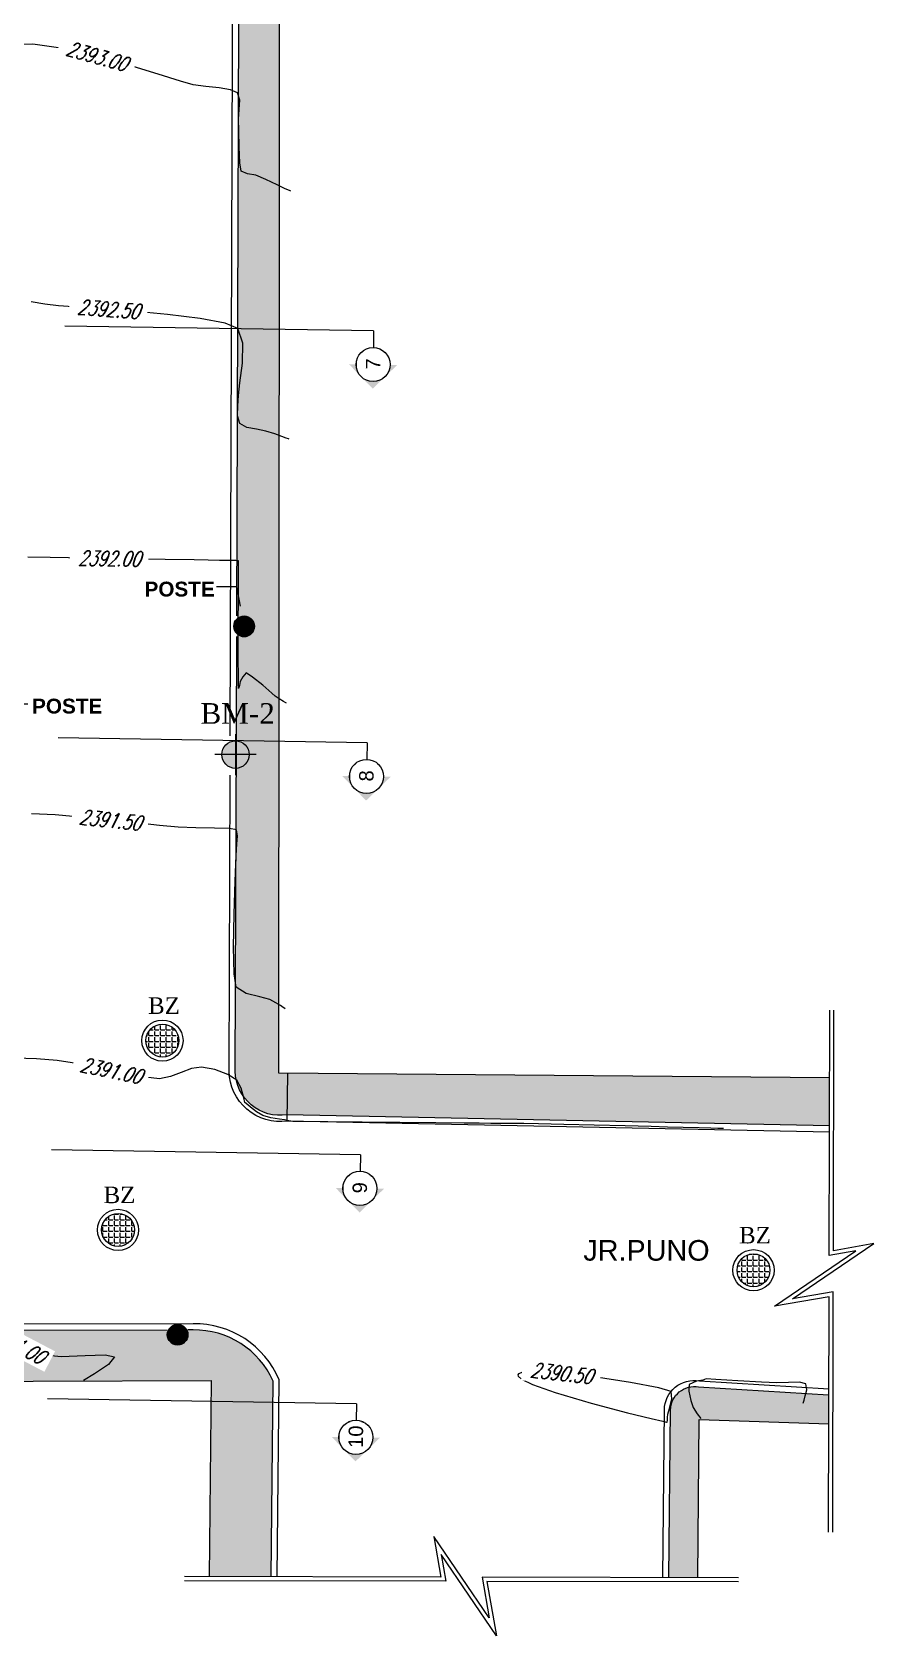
# Model space of a CAD drawing. Header units: metres. Extents: x 0 to 730306, y 0 to 8491524.
# Drawn here: x 729559.16 to 729579.59, y 8491320.79 to 8491359.72 of the extents above; entities that cross this region are included whole.
import ezdxf
from ezdxf import colors
from ezdxf.entities.mleader import LeaderData, LeaderLine
from ezdxf.math import Vec2, Vec3

# ---------------------------------------------------------------- set-up
doc = ezdxf.new("R2010")
doc.units = ezdxf.units.M
doc.linetypes.add('HIDDEN', pattern=[0.375, 0.25, -0.125])
for name, color, linetype in [('C-TOPO-MAJR', 9, 'Continuous'), ('C-TOPO-MINR', 8, 'Continuous'), ('C-TOPO-TEXT', 7, 'Continuous'), ('LINEAS DE SECCIÓN', 150, 'HIDDEN'), ('TEXTO DE SECCIÓN', 11, 'Continuous'), ('V-NODE-TEXT', 11, 'Continuous')]:
    doc.layers.add(name, color=color, linetype=linetype)
for name, color, linetype, lineweight in [('CALLES', 5, 'Continuous', 18), ('ESPINAS', 86, 'Continuous', 0), ('HACH', 7, 'Continuous', 0), ('T-POSTE', 7, 'Continuous', 25), ('TEX-2', 5, 'Continuous', 5)]:
    doc.layers.add(name, color=color, linetype=linetype, lineweight=lineweight)
doc.styles.add('Arial', font='arial.ttf')
doc.styles.add('Estilo_Generado_4', font='')
doc.styles.add('SIMPLEX', font='simplex.shx', dxfattribs={"width": 0.75, "oblique": 20, "height": 1.75})
doc.styles.get("Standard").update_dxf_attribs({"font": 'arial.ttf'})
doc.styles.get('Estilo_Generado_4').set_extended_font_data('Arial', bold=True)

# ---------------------------------------------------------------- blocks, each defined once
blk = doc.blocks.new('*U110', base_point=(729564.098, 8491342.178, 2391.863))
at = {"layer": 'V-NODE-TEXT', "color": 7, "linetype": 'ByBlock', "insert": (729563.248, 8491343.428, 2391.863), "char_height": 0.5, "attachment_point": 1}
blk.add_mtext('{\\fTimes New Roman|b0|i0|c0|p18;\\C7;BM-2}', dxfattribs=at)
blk = doc.blocks.new('*U111', base_point=(729564.098, 8491342.178, 2391.863))
at = {"color": 6, "linetype": 'ByBlock', "lineweight": -2}
blk.add_blockref('*U110', (729564.098, 8491342.178, 2391.863), dxfattribs=at)
blk = doc.blocks.new('AeccSectionMark')
at = {"linetype": 'ByBlock', "lineweight": -2}
h = blk.add_hatch(color=0, dxfattribs=at)
h.paths.add_polyline_path([(6, 7.207), (5.646, 6.854, -0.414214), (6.354, 6.854)])
h.paths.add_polyline_path([(5.646, 6.854), (5.293, 6.5), (5.5, 6.5, -0.198912)])
h.paths.add_polyline_path([(6.354, 6.854, -0.198912), (6.5, 6.5), (6.707, 6.5)])
at = {"color": 0, "linetype": 'ByBlock', "lineweight": -2}
blk.add_circle((6, 6.5), 0.5, dxfattribs=at)
blk = doc.blocks.new('POSTE DE CONCRETO')
at = {"layer": 'T-POSTE', "lineweight": 0}
h = blk.add_hatch(dxfattribs=at)
h.set_pattern_fill('ANSI31', color=256, scale=0.02, angle=135)
edge = h.paths.add_edge_path()
edge.add_arc((0, 0), 1.73, 0, 360)
blk.add_circle((0, 0), 1.73, dxfattribs=at)
blk = doc.blocks.new('*U140', base_point=(729564.308, 8491345.293, 2392.08))
at = {"color": 3, "linetype": 'ByBlock', "lineweight": -2, "xscale": 0.1446221087505031, "yscale": 0.1446221087505031, "zscale": 0.1446221087505031}
blk.add_blockref('POSTE DE CONCRETO', (729564.308, 8491345.293, 2392.08), dxfattribs=at)
blk = doc.blocks.new('BUZON 2')
h = blk.add_hatch()
h.set_pattern_fill('ANGLE', color=0, scale=0.02)
h.set_pattern_definition([(0, (-729608.55375, -8491393.21117), (0, 0.1397), [0.1016, -0.0381]), (90, (-729608.55375, -8491393.21117), (-0.1397, 9e-18), [0.1016, -0.0381])])
h.paths.add_polyline_path([(-0.4, 0, 1), (0.4, 0, 1)])
at = {"color": 0}
for radius in [0.5, 0.4]:
    blk.add_circle((0, 0), radius, dxfattribs=at)
blk = doc.blocks.new('*U141', base_point=(729576.672, 8491329.663, 2390.771))
at = {"layer": 'V-NODE-TEXT', "color": 8, "linetype": 'ByBlock', "insert": (729576.322, 8491330.713, 2390.771), "char_height": 0.4, "attachment_point": 1}
blk.add_mtext('{\\fTimes New Roman|b0|i0|c0|p18;BZ}', dxfattribs=at)
blk = doc.blocks.new('*U142', base_point=(729576.672, 8491329.663, 2390.771))
at = {"color": 7, "linetype": 'ByBlock', "lineweight": -2}
blk.add_blockref('*U141', (729576.672, 8491329.663, 2390.771), dxfattribs=at)
blk = doc.blocks.new('*U143', base_point=(729576.672, 8491329.663, 2390.771))
at = {"color": 7, "linetype": 'ByBlock', "lineweight": -2}
for name in ['*U142', 'BUZON 2']:
    blk.add_blockref(name, (729576.672, 8491329.663, 2390.771), dxfattribs=at)
blk = doc.blocks.new('*U144', base_point=(729561.246, 8491330.641, 2390.793))
at = {"layer": 'V-NODE-TEXT', "color": 8, "linetype": 'ByBlock', "insert": (729560.896, 8491331.691, 2390.793), "char_height": 0.4, "attachment_point": 1}
blk.add_mtext('{\\fTimes New Roman|b0|i0|c0|p18;BZ}', dxfattribs=at)
blk = doc.blocks.new('*U145', base_point=(729561.246, 8491330.641, 2390.793))
at = {"color": 7, "linetype": 'ByBlock', "lineweight": -2}
blk.add_blockref('*U144', (729561.246, 8491330.641, 2390.793), dxfattribs=at)
blk = doc.blocks.new('*U146', base_point=(729561.246, 8491330.641, 2390.793))
at = {"color": 7, "linetype": 'ByBlock', "lineweight": -2}
for name in ['*U145', 'BUZON 2']:
    blk.add_blockref(name, (729561.246, 8491330.641, 2390.793), dxfattribs=at)
blk = doc.blocks.new('*U147', base_point=(729562.325, 8491335.236, 2391.053))
at = {"layer": 'V-NODE-TEXT', "color": 8, "linetype": 'ByBlock', "insert": (729561.975, 8491336.286, 2391.053), "char_height": 0.4, "attachment_point": 1}
blk.add_mtext('{\\fTimes New Roman|b0|i0|c0|p18;BZ}', dxfattribs=at)
blk = doc.blocks.new('*U148', base_point=(729562.325, 8491335.236, 2391.053))
at = {"color": 7, "linetype": 'ByBlock', "lineweight": -2}
blk.add_blockref('*U147', (729562.325, 8491335.236, 2391.053), dxfattribs=at)
blk = doc.blocks.new('*U149', base_point=(729562.325, 8491335.236, 2391.053))
at = {"color": 7, "linetype": 'ByBlock', "lineweight": -2}
for name in ['*U148', 'BUZON 2']:
    blk.add_blockref(name, (729562.325, 8491335.236, 2391.053), dxfattribs=at)
blk = doc.blocks.new('*U154', base_point=(729562.693, 8491328.098, 2390.986))
at = {"color": 3, "linetype": 'ByBlock', "lineweight": -2, "xscale": 0.1446221087505031, "yscale": 0.1446221087505031, "zscale": 0.1446221087505031}
blk.add_blockref('POSTE DE CONCRETO', (729562.693, 8491328.098, 2390.986), dxfattribs=at)

msp = doc.modelspace()

# ---------------------------------------------------------------- hatches: boundary and pattern name
at = {"true_color": 0xff0000}
h = msp.add_hatch(color=1, dxfattribs=at)
h.dxf.hatch_style = 1
h.paths.add_polyline_path([(729564.431, 8491342.178, 0.414214), (729564.098, 8491342.512), (729564.098, 8491342.178)])
h.paths.add_polyline_path([(729563.764, 8491342.178, 0.414214), (729564.098, 8491341.845), (729564.098, 8491342.178)])
at = {"true_color": 0xffffff}
h = msp.add_hatch(color=7, dxfattribs=at)
h.dxf.hatch_style = 1
h.paths.add_polyline_path([(729563.764, 8491342.178), (729564.098, 8491342.178), (729564.098, 8491342.512, 0.414214)])
h.paths.add_polyline_path([(729564.098, 8491341.845, 0.414214), (729564.431, 8491342.178), (729564.098, 8491342.178)])

# ---------------------------------------------------------------- linework, layer by layer
at = {"lineweight": 5, "elevation": 2391.863, "flags": 128}
for points in [[(729564.098, 8491342.678), (729564.098, 8491341.678)], [(729564.598, 8491342.178), (729563.598, 8491342.178)]]:
    msp.add_lwpolyline(points, dxfattribs=at)
at = {"lineweight": 5}
for points in [[(729578.495, 8491323.301), (729578.507, 8491329.019), (729577.183, 8491328.788), (729579.156, 8491330.131), (729578.51, 8491330.019), (729578.523, 8491335.974)], [(729578.595, 8491323.301), (729578.608, 8491329.137), (729577.622, 8491328.966), (729579.595, 8491330.309), (729578.61, 8491330.137), (729578.623, 8491335.974)], [(729565.355, 8491333.283), (729565.365, 8491334.442)], [(729576.304, 8491322.197), (729570.082, 8491322.211), (729570.253, 8491321.225), (729568.91, 8491323.198), (729569.082, 8491322.213), (729562.859, 8491322.226)], [(729576.304, 8491322.097), (729570.201, 8491322.11), (729570.431, 8491320.786), (729569.088, 8491322.759), (729569.201, 8491322.112), (729562.859, 8491322.126)]]:
    msp.add_lwpolyline(points, dxfattribs=at)
msp.add_circle((729564.098, 8491342.178, 2391.863), 0.333)
at = {"layer": 'C-TOPO-MAJR', "color": 3, "linetype": 'Continuous', "lineweight": 9, "elevation": 2392.5}
msp.add_lwpolyline([(729565.404, 8491349.834), (729565.382, 8491349.842), (729565.326, 8491349.863), (729565.22, 8491349.901), (729565.052, 8491349.961), (729564.837, 8491350.033), (729564.609, 8491350.076), (729564.376, 8491350.115), (729564.205, 8491350.213), (729564.146, 8491350.402), (729564.157, 8491350.644), (729564.171, 8491350.896), (729564.206, 8491351.206), (729564.268, 8491351.676), (729564.278, 8491352.162), (729564.155, 8491352.518), (729563.844, 8491352.649), (729563.237, 8491352.765), (729562.449, 8491352.863), (729561.595, 8491352.944), (729560.791, 8491353.006), (729560.154, 8491353.049), (729559.798, 8491353.072), (729559.471, 8491353.116), (729559.138, 8491353.168)], dxfattribs=at)
at = {"layer": 'C-TOPO-MINR', "color": 84, "linetype": 'Continuous', "lineweight": 0}
for points, elevation in [([(729565.441, 8491355.852), (729565.405, 8491355.869), (729565.306, 8491355.915), (729565.111, 8491356.007), (729564.831, 8491356.137), (729564.59, 8491356.243), (729564.392, 8491356.279), (729564.237, 8491356.343), (729564.2, 8491356.543), (729564.184, 8491356.92), (729564.178, 8491357.324), (729564.173, 8491357.604), (729564.186, 8491357.84), (729564.2, 8491358.066), (729564.143, 8491358.24), (729563.979, 8491358.317), (729563.705, 8491358.361), (729563.381, 8491358.394), (729563.07, 8491358.438), (729562.763, 8491358.526), (729562.217, 8491358.698), (729561.51, 8491358.914), (729560.718, 8491359.133), (729559.916, 8491359.315), (729559.182, 8491359.421), (729558.591, 8491359.409)], 2393), ([(729565.338, 8491343.424), (729565.319, 8491343.435), (729565.262, 8491343.47), (729565.157, 8491343.533), (729565.057, 8491343.597), (729564.981, 8491343.667), (729564.907, 8491343.738), (729564.759, 8491343.863), (729564.512, 8491344.062), (729564.356, 8491344.162), (729564.272, 8491344.065), (729564.214, 8491343.951), (729564.194, 8491343.856), (729564.173, 8491343.784), (729564.167, 8491344.009), (729564.165, 8491344.573), (729564.166, 8491345.305), (729564.168, 8491346.037), (729564.17, 8491346.6), (729564.171, 8491346.827), (729564.171, 8491346.884), (729564.107, 8491346.887), (729563.984, 8491346.889), (729563.713, 8491346.894), (729563.433, 8491346.899), (729563.096, 8491346.905), (729562.391, 8491346.916), (729561.472, 8491346.931), (729560.491, 8491346.946), (729559.601, 8491346.959), (729559.057, 8491346.967)], 2392), ([(729565.306, 8491336.006), (729565.292, 8491336.015), (729565.256, 8491336.039), (729565.187, 8491336.085), (729565.078, 8491336.156), (729564.934, 8491336.237), (729564.691, 8491336.297), (729564.359, 8491336.379), (729564.113, 8491336.534), (729564.063, 8491336.856), (729564.052, 8491337.501), (729564.065, 8491338.306), (729564.091, 8491339.103), (729564.116, 8491339.727), (729564.127, 8491340.011), (729564.149, 8491340.202), (729564.126, 8491340.35), (729563.95, 8491340.382), (729563.584, 8491340.395), (729563.135, 8491340.401), (729562.71, 8491340.414), (729562.254, 8491340.458), (729561.495, 8491340.543), (729560.596, 8491340.639), (729559.72, 8491340.714), (729559.144, 8491340.739)], 2391.5), ([(729575.942, 8491333.101), (729575.903, 8491333.102), (729575.809, 8491333.105), (729575.634, 8491333.11), (729575.355, 8491333.117), (729574.968, 8491333.127), (729574.587, 8491333.137), (729574.188, 8491333.148), (729573.553, 8491333.164), (729572.805, 8491333.183), (729572.065, 8491333.201), (729571.454, 8491333.216), (729571.096, 8491333.223), (729570.819, 8491333.226), (729570.556, 8491333.228), (729570.292, 8491333.228), (729570.015, 8491333.23), (729569.647, 8491333.233), (729568.959, 8491333.239), (729568.089, 8491333.247), (729567.172, 8491333.255), (729566.343, 8491333.263), (729565.738, 8491333.27), (729565.493, 8491333.273), (729565.39, 8491333.292), (729565.287, 8491333.314), (729565.163, 8491333.331), (729564.954, 8491333.365), (729564.765, 8491333.417), (729564.607, 8491333.511), (729564.464, 8491333.623), (729564.398, 8491333.679), (729564.327, 8491333.731), (729564.303, 8491333.846), (729564.237, 8491334.078), (729564.127, 8491334.277), (729563.914, 8491334.415), (729563.599, 8491334.534), (729563.269, 8491334.592), (729563.031, 8491334.556), (729562.782, 8491334.463), (729562.522, 8491334.365), (729562.253, 8491334.312), (729561.915, 8491334.345), (729561.403, 8491334.441), (729560.811, 8491334.564), (729560.235, 8491334.681), (729559.767, 8491334.756), (729559.264, 8491334.795), (729558.752, 8491334.814)], 2391), ([(729558.947, 8491327.782), (729559.379, 8491327.617), (729559.869, 8491327.57), (729560.448, 8491327.59), (729560.937, 8491327.609), (729561.161, 8491327.564), (729561.016, 8491327.378), (729560.675, 8491327.151), (729560.412, 8491326.984)], 2391), ([(729577.881, 8491326.439), (729577.885, 8491326.458), (729577.899, 8491326.511), (729577.929, 8491326.613), (729577.963, 8491326.763), (729577.945, 8491326.903), (729577.786, 8491326.944), (729577.518, 8491326.934), (729577.239, 8491326.926), (729576.867, 8491326.946), (729576.29, 8491326.98), (729575.759, 8491327.012), (729575.522, 8491327.025), (729575.439, 8491326.995), (729575.29, 8491326.97), (729575.111, 8491326.886), (729575.105, 8491326.729), (729575.153, 8491326.502), (729575.207, 8491326.331), (729575.304, 8491326.176), (729575.394, 8491326.064)], 2391), ([(729577.881, 8491326.439), (729577.885, 8491326.458), (729577.899, 8491326.511), (729577.929, 8491326.613), (729577.963, 8491326.763), (729577.945, 8491326.903), (729577.786, 8491326.944), (729577.518, 8491326.934), (729577.239, 8491326.926), (729576.867, 8491326.946), (729576.29, 8491326.98), (729575.759, 8491327.012), (729575.522, 8491327.025), (729575.439, 8491326.995), (729575.29, 8491326.97), (729575.111, 8491326.886), (729575.105, 8491326.729), (729575.153, 8491326.502), (729575.207, 8491326.331), (729575.304, 8491326.176), (729575.394, 8491326.064)], 2391), ([(729577.881, 8491326.439), (729577.885, 8491326.458), (729577.899, 8491326.511), (729577.929, 8491326.613), (729577.963, 8491326.763), (729577.945, 8491326.903), (729577.786, 8491326.944), (729577.518, 8491326.934), (729577.239, 8491326.926), (729576.867, 8491326.946), (729576.29, 8491326.98), (729575.759, 8491327.012), (729575.522, 8491327.025), (729575.439, 8491326.995), (729575.29, 8491326.97), (729575.111, 8491326.886), (729575.105, 8491326.729), (729575.153, 8491326.502), (729575.207, 8491326.331), (729575.304, 8491326.176), (729575.394, 8491326.064)], 2391)]:
    msp.add_lwpolyline(points, dxfattribs=dict(at, elevation=elevation))
at = {"layer": 'C-TOPO-MINR', "color": 84, "linetype": 'Continuous', "lineweight": 0, "elevation": 2390.5}
msp.add_lwpolyline([(729574.575, 8491325.977), (729574.58, 8491325.984), (729574.586, 8491326.017), (729574.588, 8491326.089), (729574.589, 8491326.17), (729574.631, 8491326.307), (729574.687, 8491326.54), (729574.67, 8491326.723), (729574.37, 8491326.811), (729573.682, 8491326.939), (729572.802, 8491327.072), (729571.924, 8491327.172), (729571.354, 8491327.203), (729571.069, 8491327.185), (729570.97, 8491327.149), (729570.952, 8491327.123), (729570.958, 8491327.092), (729571.038, 8491327.02), (729571.304, 8491326.891), (729571.86, 8491326.694), (729572.733, 8491326.436), (729573.613, 8491326.203), (729574.184, 8491326.063), (729574.467, 8491325.997), (729574.561, 8491325.978), (729574.575, 8491325.977)], close=True, dxfattribs=at)
at = {"layer": 'CALLES', "lineweight": 13}
for points in [[(729563.97, 8491342.638), (729564.101, 8491380.488)], [(729564.13, 8491345.543), (729564.231, 8491374.54)], [(729564.12, 8491342.643), (729564.128, 8491345.043)], [(729562.443, 8491328.211), (729557.132, 8491328.201)], [(729521.195, 8491326.792), (729524.903, 8491326.788), (729539.603, 8491326.851), (729544.595, 8491326.883), (729549.076, 8491326.902), (729559.183, 8491326.971), (729563.516, 8491326.988)], [(729563.467, 8491322.225), (729563.516, 8491326.988)], [(729575.317, 8491322.199), (729575.356, 8491326.043)], [(729575.356, 8491326.043), (729578.5, 8491325.936)]]:
    msp.add_lwpolyline(points, dxfattribs=at)
for points in [[(729565.111, 8491322.222), (729565.16, 8491327.004, 0.304611), (729563.07, 8491328.363), (729557.132, 8491328.351)], [(729564.961, 8491322.223), (729565.01, 8491326.973, 0.30069), (729563.071, 8491328.213), (729562.943, 8491328.212)], [(729574.467, 8491322.201), (729574.509, 8491326.273, -0.460161), (729575.358, 8491326.98), (729578.502, 8491326.786)], [(729574.617, 8491322.199), (729574.659, 8491326.271, -0.463982), (729575.34, 8491326.831), (729578.493, 8491326.636)]]:
    msp.add_lwpolyline(points, format="xyb", dxfattribs=at)
at = {"layer": 'LINEAS DE SECCIÓN', "color": 150, "linetype": 'HIDDEN', "lineweight": 20, "ltscale": 30}
for points in [[(729567.29, 8491342.462), (729540.294, 8491342.895), (729536.294, 8491342.959)], [(729567.29, 8491342.462), (729540.294, 8491342.895), (729536.294, 8491342.959)], [(729567.29, 8491342.462), (729540.294, 8491342.895), (729536.294, 8491342.959)], [(729567.13, 8491332.464), (729540.133, 8491332.896), (729536.134, 8491332.96)], [(729567.13, 8491332.464), (729540.133, 8491332.896), (729536.134, 8491332.96)], [(729567.13, 8491332.464), (729540.133, 8491332.896), (729536.134, 8491332.96)], [(729567.033, 8491326.421), (729540.036, 8491326.854), (729536.037, 8491326.918)], [(729567.033, 8491326.421), (729540.036, 8491326.854), (729536.037, 8491326.918)], [(729567.033, 8491326.421), (729540.036, 8491326.854), (729536.037, 8491326.918)]]:
    msp.add_lwpolyline(points, dxfattribs=at)

# ---------------------------------------------------------------- block references
at = {"color": 6, "linetype": 'ByBlock', "lineweight": -2}
msp.add_blockref('*U111', (729564.098, 8491342.178, 2391.863), dxfattribs=at)
at = {"layer": 'ESPINAS'}
for name, p in [('*U140', (729564.308, 8491345.293, 2392.08)), ('*U154', (729562.693, 8491328.098, 2390.986))]:
    msp.add_blockref(name, p, dxfattribs=at)
at = {"layer": 'ESPINAS', "lineweight": 5}
for name, p in [('*U149', (729562.325, 8491335.236, 2391.053)), ('*U146', (729561.246, 8491330.641, 2390.793)), ('*U143', (729576.672, 8491329.663, 2390.771))]:
    msp.add_blockref(name, p, dxfattribs=at)

# ---------------------------------------------------------------- texts
at = {"layer": 'TEX-2', "lineweight": 9, "style": 'Arial'}
msp.add_text('JR.PUNO', height=0.5, dxfattribs=at).set_placement((729572.541, 8491329.895, -4784.5))
at = {"layer": 'TEXTO DE SECCIÓN', "color": 11, "linetype": 'Continuous', "lineweight": -3, "char_height": 0.35, "attachment_point": 5, "rotation": 89.0815, "bg_fill": 3, "box_fill_scale": 1.635, "bg_fill_color": 256, "bg_fill_true_color": 13158600, "bg_fill_transparency": 0}
for s, insert, width in [('7', (729567.438, 8491351.661), 0.13076), ('8', (729567.277, 8491341.662), 0.13311), ('9', (729567.117, 8491331.664), 0.13283), ('10', (729567.02, 8491325.622), 0.26965)]:
    msp.add_mtext(s, dxfattribs=dict(at, insert=insert, width=width))

# ---------------------------------------------------------------- leaders
at = {"layer": 'TEX-2', "lineweight": 9}
ml = msp.add_multileader_mtext('Standard', dxfattribs=at)
ml.set_content('{\\H1.44x;\\C1;POSTE\\H0.69444x; }', color=2, style='Estilo_Generado_4')
ml.set_leader_properties(color=5, linetype='ByLayer', lineweight=-1)
ml.build(insert=Vec2(0, 0))
ml.multileader.update_dxf_attribs({"dogleg_length": 2.5, "arrow_head_size": 0.5, "scale": 0.2})
ctx = ml.context
ctx.base_point, ctx.scale, ctx.char_height, ctx.arrow_head_size, ctx.landing_gap_size, ctx.plane_origin = Vec3(729561.789, 8491346.247, 2392.08), 0.2, 0.25, 0.5, 0.1, Vec3(729564.308, 8491345.293, 2392.08)
notes = []
notes.append((ctx, [(0, (1, 1, 0), (729564.133, 8491346.247, 2392.08), (-1, 0), 0.5, [(0, [(729564.308, 8491345.293, 2392.08)], 0, [])])]))
ctx.mtext.insert, ctx.mtext.flow_direction = Vec3(729561.889, 8491346.376, 2392.08), 5
ml = msp.add_multileader_mtext('Standard', dxfattribs=at)
ml.set_content('{\\H1.44x;\\C1;POSTE\\H0.69444x; }', color=2, style='Estilo_Generado_4')
ml.set_leader_properties(color=5, linetype='ByLayer', lineweight=-1)
ml.build(insert=Vec2(0, 0))
ml.multileader.update_dxf_attribs({"dogleg_length": 2.5, "arrow_head_size": 0.5, "scale": 0.2})
ctx = ml.context
ctx.base_point, ctx.scale, ctx.char_height, ctx.arrow_head_size, ctx.landing_gap_size, ctx.plane_origin = Vec3(729559.06, 8491343.408, 2391.801), 0.2, 0.25, 0.5, 0.1, Vec3(729558.282, 8491341.891, 2391.801)
notes.append((ctx, [(0, (1, 1, 0), (729558.56, 8491343.408, 2391.801), (1, 0), 0.5, [(0, [(729558.282, 8491341.891, 2391.801)], 0, [])])]))
ctx.mtext.insert, ctx.mtext.flow_direction = Vec3(729559.16, 8491343.536, 2391.801), 5
for ctx, leaders in notes:
    for number, flags, end, landing, length, lines in leaders:
        leader = LeaderData()
        leader.index, (leader.has_last_leader_line, leader.has_dogleg_vector, leader.attachment_direction) = number, flags
        leader.last_leader_point, leader.dogleg_vector, leader.dogleg_length = Vec3(end), Vec3(landing), length
        for number, points, colour, breaks in lines:
            line = LeaderLine()
            line.index, line.vertices, line.color, line.breaks = number, Vec3.list(points), colors.encode_raw_color(colour), breaks
            leader.lines.append(line)
        ctx.leaders.append(leader)

# ---------------------------------------------------------------- next in the draw order: texts
at = {"layer": 'C-TOPO-TEXT', "color": 7, "linetype": 'Continuous', "lineweight": 5, "char_height": 0.36, "attachment_point": 5, "style": 'SIMPLEX', "bg_fill": 3, "box_fill_scale": 1.277778, "bg_fill_color": 256, "bg_fill_true_color": 13158600, "bg_fill_transparency": 0}
for s, insert, width, rotation in [('{\\C2;2393.00}', (729560.729, 8491359.13, 2393), 1.70438, 344.545), ('{\\C2;2392.50}', (729561.011, 8491352.989, 2392.5), 1.70438, 355.5705), ('{\\C2;2392.00}', (729561.031, 8491346.937, 2392), 1.70438, 359.1062), ('{\\C2;2391.50}', (729561.052, 8491340.59, 2391.5), 1.65243, 353.9367)]:
    msp.add_mtext(s, dxfattribs=dict(at, insert=insert, width=width, rotation=rotation))
at = {"layer": 'TEXTO DE SECCIÓN', "color": 11, "linetype": 'Continuous', "lineweight": -3, "char_height": 0.35, "attachment_point": 5, "rotation": 89.0815, "bg_fill": 3, "box_fill_scale": 1.635, "bg_fill_color": 256, "bg_fill_true_color": 13158600, "bg_fill_transparency": 0}
for s, insert, width in [('7', (729567.438, 8491351.661), 0.13076), ('8', (729567.277, 8491341.662), 0.13311), ('9', (729567.117, 8491331.664), 0.13283), ('10', (729567.02, 8491325.622), 0.26965)]:
    msp.add_mtext(s, dxfattribs=dict(at, insert=insert, width=width))

# ---------------------------------------------------------------- next in the draw order: linework, layer by layer
at = {"layer": 'C-TOPO-MAJR', "color": 3, "linetype": 'Continuous', "lineweight": 9, "elevation": 2392.5}
msp.add_lwpolyline([(729565.404, 8491349.834), (729565.382, 8491349.842), (729565.326, 8491349.863), (729565.22, 8491349.901), (729565.052, 8491349.961), (729564.837, 8491350.033), (729564.609, 8491350.076), (729564.376, 8491350.115), (729564.205, 8491350.213), (729564.146, 8491350.402), (729564.157, 8491350.644), (729564.171, 8491350.896), (729564.206, 8491351.206), (729564.268, 8491351.676), (729564.278, 8491352.162), (729564.155, 8491352.518), (729563.844, 8491352.649), (729563.237, 8491352.765), (729562.449, 8491352.863), (729561.595, 8491352.944), (729560.791, 8491353.006), (729560.154, 8491353.049), (729559.798, 8491353.072), (729559.471, 8491353.116), (729559.138, 8491353.168)], dxfattribs=at)
at = {"layer": 'C-TOPO-MINR', "color": 84, "linetype": 'Continuous', "lineweight": 0}
for points, elevation in [([(729565.441, 8491355.852), (729565.405, 8491355.869), (729565.306, 8491355.915), (729565.111, 8491356.007), (729564.831, 8491356.137), (729564.59, 8491356.243), (729564.392, 8491356.279), (729564.237, 8491356.343), (729564.2, 8491356.543), (729564.184, 8491356.92), (729564.178, 8491357.324), (729564.173, 8491357.604), (729564.186, 8491357.84), (729564.2, 8491358.066), (729564.143, 8491358.24), (729563.979, 8491358.317), (729563.705, 8491358.361), (729563.381, 8491358.394), (729563.07, 8491358.438), (729562.763, 8491358.526), (729562.217, 8491358.698), (729561.51, 8491358.914), (729560.718, 8491359.133), (729559.916, 8491359.315), (729559.182, 8491359.421), (729558.591, 8491359.409)], 2393), ([(729565.338, 8491343.424), (729565.319, 8491343.435), (729565.262, 8491343.47), (729565.157, 8491343.533), (729565.057, 8491343.597), (729564.981, 8491343.667), (729564.907, 8491343.738), (729564.759, 8491343.863), (729564.512, 8491344.062), (729564.356, 8491344.162), (729564.272, 8491344.065), (729564.214, 8491343.951), (729564.194, 8491343.856), (729564.173, 8491343.784), (729564.167, 8491344.009), (729564.165, 8491344.573), (729564.166, 8491345.305), (729564.168, 8491346.037), (729564.17, 8491346.6), (729564.171, 8491346.827), (729564.171, 8491346.884), (729564.107, 8491346.887), (729563.984, 8491346.889), (729563.713, 8491346.894), (729563.433, 8491346.899), (729563.096, 8491346.905), (729562.391, 8491346.916), (729561.472, 8491346.931), (729560.491, 8491346.946), (729559.601, 8491346.959), (729559.057, 8491346.967)], 2392), ([(729565.306, 8491336.006), (729565.292, 8491336.015), (729565.256, 8491336.039), (729565.187, 8491336.085), (729565.078, 8491336.156), (729564.934, 8491336.237), (729564.691, 8491336.297), (729564.359, 8491336.379), (729564.113, 8491336.534), (729564.063, 8491336.856), (729564.052, 8491337.501), (729564.065, 8491338.306), (729564.091, 8491339.103), (729564.116, 8491339.727), (729564.127, 8491340.011), (729564.149, 8491340.202), (729564.126, 8491340.35), (729563.95, 8491340.382), (729563.584, 8491340.395), (729563.135, 8491340.401), (729562.71, 8491340.414), (729562.254, 8491340.458), (729561.495, 8491340.543), (729560.596, 8491340.639), (729559.72, 8491340.714), (729559.144, 8491340.739)], 2391.5)]:
    msp.add_lwpolyline(points, dxfattribs=dict(at, elevation=elevation))
at = {"layer": 'LINEAS DE SECCIÓN', "color": 150, "linetype": 'HIDDEN', "lineweight": 20, "ltscale": 30}
msp.add_lwpolyline([(729567.45, 8491352.461), (729540.454, 8491352.894), (729536.454, 8491352.958)], dxfattribs=at)

# ---------------------------------------------------------------- next in the draw order: texts
at = {"layer": 'TEXTO DE SECCIÓN', "color": 11, "linetype": 'Continuous', "lineweight": -3, "char_height": 0.35, "attachment_point": 5, "rotation": 89.0815, "bg_fill": 3, "box_fill_scale": 1.635, "bg_fill_color": 256, "bg_fill_true_color": 13158600, "bg_fill_transparency": 0}
for s, insert, width in [('7', (729567.438, 8491351.661), 0.13076), ('8', (729567.277, 8491341.662), 0.13311), ('9', (729567.117, 8491331.664), 0.13283), ('10', (729567.02, 8491325.622), 0.26965)]:
    msp.add_mtext(s, dxfattribs=dict(at, insert=insert, width=width))

# ---------------------------------------------------------------- next in the draw order: hatches: boundary and pattern name
at = {"layer": 'HACH', "lineweight": 0}
h = msp.add_hatch(dxfattribs=at)
h.set_pattern_fill('AR-B816', color=256, scale=0.001)
h.set_pattern_definition([(0, (-12.828, 1.7562), (0, 0.2032), []), (90, (-12.828, 1.7562), (-0.2032, 0.2032), [0.2032, -0.2032])])
h.paths.add_polyline_path([(729565.197, 8491400.264), (729567.321, 8491402.311), (729575.635, 8491401.903), (729575.637, 8491402.839), (729567.076, 8491403.163), (729566.096, 8491402.273), (729564.837, 8491401.018), (729564.319, 8491399.889), (729564.316, 8491399.151, -0.526792), (729564.656, 8491398.918, -0.529009), (729564.314, 8491398.685), (729564.254, 8491381.136, -0.369747), (729564.536, 8491380.806, -0.371719), (729564.251, 8491380.476), (729564.232, 8491374.998, -0.599288), (729564.621, 8491374.79, -0.601647), (729564.231, 8491374.583), (729564.13, 8491345.469, -0.670254), (729564.558, 8491345.293, -0.672769), (729564.129, 8491345.119), (729564.12, 8491342.643), (729564.12, 8491342.511, -0.395182), (729564.431, 8491342.178, -0.397188), (729564.117, 8491341.846), (729564.092, 8491334.492, 0.456606), (729565.356, 8491333.435), (729565.365, 8491334.442), (729565.153, 8491334.444)])
h.paths.add_polyline_path([(729563.111, 8491342.644), (729565.124, 8491342.644), (729565.124, 8491343.711), (729563.111, 8491343.711)], flags=9)
h.paths.add_polyline_path([(729563.215, 8491381.271), (729565.229, 8491381.271), (729565.229, 8491382.339), (729563.215, 8491382.339)], flags=9)
h = msp.add_hatch(dxfattribs=at)
h.set_pattern_fill('AR-CONC', color=9, scale=0.003)
h.set_pattern_definition([(50, (-12.828, 1.7562), (0.546554006988, -0.047817256617), [0.05715, -0.62865]), (355, (-12.828, 1.7562), (-0.105730264275, 0.573170535717), [0.04572, -0.50292175251]), (100.4514447, (-12.78245, 1.7522), (0.44082374127, 0.525353255737), [0.0485700264, -0.5342707338]), (46.1842, (-12.828, 1.9086), (0.813237122676, -0.1261269838), [0.085725, -0.942975]), (96.63555761, (-12.7602, 1.8981), (0.712212402155, 0.74227837379), [0.07285506942, -0.80140682448]), (351.18415117, (-12.828, 1.9086), (0.712212402195, 0.74227837376), [0.06857990121, -0.75437919576]), (21, (-12.7518, 1.8705), (0.454843173807, -0.306795594561), [0.05715, -0.62865]), (326, (-12.7518, 1.8705), (0.185406085043, 0.552563898367), [0.04572, -0.50292]), (71.451445, (-12.7139, 1.84493), (0.640249257836, 0.245768306658), [0.0485700264, -0.5342698128]), (37.5, (-12.828, 1.7562), (0.0092658097518, 0.2536651166195), [0, -0.496824, 0, -0.51054, 0, -0.504825]), (7.5, (-12.828, 1.7562), (0.200458987531, 0.300541724454), [0, -0.291084, 0, -0.485394, 0, -0.192405]), (327.5, (-12.99793, 1.7562), (0.4067717855006, -0.017186231978), [0, -0.1905, 0, -0.59436, 0, -0.78867]), (317.5, (-13.07413, 1.7562), (0.444387544158, 0.0762794731), [0, -0.24765, 0, -0.394716, 0, -0.56007])])
h.paths.add_polyline_path([(729547.135, 8491328.181), (729539.814, 8491328.167, -0.079551), (729539.827, 8491328.089, -1), (729539.327, 8491328.089, -0.078558), (729539.339, 8491328.166), (729521.198, 8491328.13), (729521.195, 8491326.792), (729524.903, 8491326.788), (729539.603, 8491326.851), (729544.595, 8491326.883), (729547.132, 8491326.894)])
h.paths.add_polyline_path([(729563.071, 8491328.213), (729562.915, 8491328.212, -0.118768), (729562.943, 8491328.098, -1), (729562.443, 8491328.098, -0.117767), (729562.47, 8491328.211), (729557.113, 8491328.201, -0.087938), (729557.132, 8491328.098, -1), (729556.532, 8491328.098, -0.086943), (729556.549, 8491328.2), (729547.135, 8491328.181), (729547.132, 8491326.894), (729549.076, 8491326.902), (729559.183, 8491326.971), (729563.516, 8491326.988), (729563.467, 8491322.225), (729564.961, 8491322.222), (729565.01, 8491326.973, 0.30069)])
h.paths.add_polyline_path([(729578.502, 8491326.636), (729575.34, 8491326.831, 0.466276), (729574.659, 8491326.267), (729574.617, 8491322.2), (729575.317, 8491322.199), (729575.356, 8491326.043), (729578.5, 8491325.936)])
h.paths.add_polyline_path([(729578.519, 8491334.334), (729565.365, 8491334.442), (729565.356, 8491333.433), (729578.516, 8491333.166)])
h.paths.add_polyline_path([(729532.996, 8491335.777), (729521.215, 8491335.926), (729521.212, 8491334.28), (729533.002, 8491334.335)])

# ---------------------------------------------------------------- next in the draw order: linework, layer by layer
at = {"layer": 'CALLES', "lineweight": 13}
msp.add_lwpolyline([(729578.519, 8491334.334), (729565.153, 8491334.444), (729565.197, 8491400.264), (729567.321, 8491402.311), (729575.635, 8491401.903)], dxfattribs=at)
for points in [[(729578.519, 8491333.166), (729565.346, 8491333.434, -0.453621), (729564.092, 8491334.492), (729564.12, 8491342.643)], [(729578.516, 8491333.016), (729565.355, 8491333.283, -0.450804), (729563.942, 8491334.491), (729563.967, 8491341.679)]]:
    msp.add_lwpolyline(points, format="xyb", dxfattribs=at)
at = {"layer": 'TEXTO DE SECCIÓN', "color": 11, "linetype": 'Continuous', "lineweight": -3}
for p, q in [((729567.45, 8491352.461), (729567.444, 8491352.061)), ((729567.45, 8491352.461), (729567.444, 8491352.061)), ((729567.45, 8491352.461), (729567.444, 8491352.061)), ((729567.29, 8491342.462), (729567.284, 8491342.062)), ((729567.29, 8491342.462), (729567.284, 8491342.062)), ((729567.29, 8491342.462), (729567.284, 8491342.062)), ((729567.13, 8491332.464), (729567.123, 8491332.064)), ((729567.13, 8491332.464), (729567.123, 8491332.064)), ((729567.13, 8491332.464), (729567.123, 8491332.064)), ((729567.033, 8491326.421), (729567.026, 8491326.022)), ((729567.033, 8491326.421), (729567.026, 8491326.022)), ((729567.033, 8491326.421), (729567.026, 8491326.022))]:
    msp.add_line(p, q, dxfattribs=at)

# ---------------------------------------------------------------- next in the draw order: block references
for p, xscale, yscale, zscale, rotation in [((729572.494, 8491356.951), 0.8284272563609537, 0.8284272563609537, 0.8284272563609537, 179.0815238639117), ((729572.494, 8491356.951), 0.8284272608585398, 0.8284272608585398, 0.8284272608585398, 179.0815238515159), ((729572.494, 8491356.951), 0.8284271812007595, 0.8284271812007595, 0.8284271812007595, 179.0815238660181), ((729572.333, 8491346.953), 0.8284272563609537, 0.8284272563609537, 0.8284272563609537, 179.0815238639117), ((729572.333, 8491346.953), 0.8284272608585398, 0.8284272608585398, 0.8284272608585398, 179.0815238515159), ((729572.333, 8491346.953), 0.8284271812007595, 0.8284271812007595, 0.8284271812007595, 179.0815238660181), ((729572.173, 8491336.954), 0.8284272563609537, 0.8284272563609537, 0.8284272563609537, 179.0815238639117), ((729572.173, 8491336.954), 0.8284272608585398, 0.8284272608585398, 0.8284272608585398, 179.0815238515159), ((729572.173, 8491336.954), 0.8284271812007595, 0.8284271812007595, 0.8284271812007595, 179.0815238660181), ((729572.076, 8491330.912), 0.8284272563609537, 0.8284272563609537, 0.8284272563609537, 179.0815238639117), ((729572.076, 8491330.912), 0.8284272608585398, 0.8284272608585398, 0.8284272608585398, 179.0815238515159), ((729572.076, 8491330.912), 0.8284271812007595, 0.8284271812007595, 0.8284271812007595, 179.0815238660181)]:
    msp.add_blockref('AeccSectionMark', p, dxfattribs=dict(at, xscale=xscale, yscale=yscale, zscale=zscale, rotation=rotation))

# ---------------------------------------------------------------- next in the draw order: texts
at = {"layer": 'C-TOPO-TEXT', "color": 7, "linetype": 'Continuous', "lineweight": 5, "char_height": 0.36, "attachment_point": 5, "style": 'SIMPLEX', "bg_fill": 3, "box_fill_scale": 1.277778, "bg_fill_color": 256, "bg_fill_true_color": 13158600, "bg_fill_transparency": 0}
for s, insert, width, rotation in [('{\\C2;2393.00}', (729560.729, 8491359.13, 2393), 1.70438, 344.545), ('{\\C2;2392.50}', (729561.011, 8491352.989, 2392.5), 1.70438, 355.5705), ('{\\C2;2392.00}', (729561.031, 8491346.937, 2392), 1.70438, 359.1062), ('{\\C2;2391.50}', (729561.052, 8491340.59, 2391.5), 1.65243, 353.9367)]:
    msp.add_mtext(s, dxfattribs=dict(at, insert=insert, width=width, rotation=rotation))

# ---------------------------------------------------------------- next in the draw order: linework, layer by layer
at = {"layer": 'C-TOPO-MAJR', "color": 3, "linetype": 'Continuous', "lineweight": 9, "elevation": 2392.5}
msp.add_lwpolyline([(729565.404, 8491349.834), (729565.382, 8491349.842), (729565.326, 8491349.863), (729565.22, 8491349.901), (729565.052, 8491349.961), (729564.837, 8491350.033), (729564.609, 8491350.076), (729564.376, 8491350.115), (729564.205, 8491350.213), (729564.146, 8491350.402), (729564.157, 8491350.644), (729564.171, 8491350.896), (729564.206, 8491351.206), (729564.268, 8491351.676), (729564.278, 8491352.162), (729564.155, 8491352.518), (729563.844, 8491352.649), (729563.237, 8491352.765), (729562.449, 8491352.863), (729561.595, 8491352.944), (729560.791, 8491353.006), (729560.154, 8491353.049), (729559.798, 8491353.072), (729559.471, 8491353.116), (729559.138, 8491353.168)], dxfattribs=at)
at = {"layer": 'C-TOPO-MINR', "color": 84, "linetype": 'Continuous', "lineweight": 0}
for points, elevation in [([(729565.441, 8491355.852), (729565.405, 8491355.869), (729565.306, 8491355.915), (729565.111, 8491356.007), (729564.831, 8491356.137), (729564.59, 8491356.243), (729564.392, 8491356.279), (729564.237, 8491356.343), (729564.2, 8491356.543), (729564.184, 8491356.92), (729564.178, 8491357.324), (729564.173, 8491357.604), (729564.186, 8491357.84), (729564.2, 8491358.066), (729564.143, 8491358.24), (729563.979, 8491358.317), (729563.705, 8491358.361), (729563.381, 8491358.394), (729563.07, 8491358.438), (729562.763, 8491358.526), (729562.217, 8491358.698), (729561.51, 8491358.914), (729560.718, 8491359.133), (729559.916, 8491359.315), (729559.182, 8491359.421), (729558.591, 8491359.409)], 2393), ([(729565.338, 8491343.424), (729565.319, 8491343.435), (729565.262, 8491343.47), (729565.157, 8491343.533), (729565.057, 8491343.597), (729564.981, 8491343.667), (729564.907, 8491343.738), (729564.759, 8491343.863), (729564.512, 8491344.062), (729564.356, 8491344.162), (729564.272, 8491344.065), (729564.214, 8491343.951), (729564.194, 8491343.856), (729564.173, 8491343.784), (729564.167, 8491344.009), (729564.165, 8491344.573), (729564.166, 8491345.305), (729564.168, 8491346.037), (729564.17, 8491346.6), (729564.171, 8491346.827), (729564.171, 8491346.884), (729564.107, 8491346.887), (729563.984, 8491346.889), (729563.713, 8491346.894), (729563.433, 8491346.899), (729563.096, 8491346.905), (729562.391, 8491346.916), (729561.472, 8491346.931), (729560.491, 8491346.946), (729559.601, 8491346.959), (729559.057, 8491346.967)], 2392), ([(729565.306, 8491336.006), (729565.292, 8491336.015), (729565.256, 8491336.039), (729565.187, 8491336.085), (729565.078, 8491336.156), (729564.934, 8491336.237), (729564.691, 8491336.297), (729564.359, 8491336.379), (729564.113, 8491336.534), (729564.063, 8491336.856), (729564.052, 8491337.501), (729564.065, 8491338.306), (729564.091, 8491339.103), (729564.116, 8491339.727), (729564.127, 8491340.011), (729564.149, 8491340.202), (729564.126, 8491340.35), (729563.95, 8491340.382), (729563.584, 8491340.395), (729563.135, 8491340.401), (729562.71, 8491340.414), (729562.254, 8491340.458), (729561.495, 8491340.543), (729560.596, 8491340.639), (729559.72, 8491340.714), (729559.144, 8491340.739)], 2391.5)]:
    msp.add_lwpolyline(points, dxfattribs=dict(at, elevation=elevation))
at = {"layer": 'LINEAS DE SECCIÓN', "color": 150, "linetype": 'HIDDEN', "lineweight": 20, "ltscale": 30}
msp.add_lwpolyline([(729567.45, 8491352.461), (729540.454, 8491352.894), (729536.454, 8491352.958)], dxfattribs=at)

# ---------------------------------------------------------------- next in the draw order: texts
at = {"layer": 'C-TOPO-TEXT', "color": 7, "linetype": 'Continuous', "lineweight": 5, "char_height": 0.36, "attachment_point": 5, "style": 'SIMPLEX', "bg_fill": 3, "box_fill_scale": 1.277778, "bg_fill_color": 256, "bg_fill_true_color": 13158600, "bg_fill_transparency": 0}
for s, insert, width, rotation in [('{\\C2;2391.00}', (729561.072, 8491334.51, 2391), 1.65243, 348.1928), ('{\\C2;2391.00}', (729558.768, 8491327.876, 2391), 1.65243, 332.3065), ('{\\C2;2390.50}', (729572.006, 8491327.163, 2390.5), 1.70438, 353.5206)]:
    msp.add_mtext(s, dxfattribs=dict(at, insert=insert, width=width, rotation=rotation))

# ---------------------------------------------------------------- next in the draw order: linework, layer by layer
at = {"layer": 'C-TOPO-MINR', "color": 84, "linetype": 'Continuous', "lineweight": 0, "elevation": 2391}
for points in [[(729575.942, 8491333.101), (729575.903, 8491333.102), (729575.809, 8491333.105), (729575.634, 8491333.11), (729575.355, 8491333.117), (729574.968, 8491333.127), (729574.587, 8491333.137), (729574.188, 8491333.148), (729573.553, 8491333.164), (729572.805, 8491333.183), (729572.065, 8491333.201), (729571.454, 8491333.216), (729571.096, 8491333.223), (729570.819, 8491333.226), (729570.556, 8491333.228), (729570.292, 8491333.228), (729570.015, 8491333.23), (729569.647, 8491333.233), (729568.959, 8491333.239), (729568.089, 8491333.247), (729567.172, 8491333.255), (729566.343, 8491333.263), (729565.738, 8491333.27), (729565.493, 8491333.273), (729565.39, 8491333.292), (729565.287, 8491333.314), (729565.163, 8491333.331), (729564.954, 8491333.365), (729564.765, 8491333.417), (729564.607, 8491333.511), (729564.464, 8491333.623), (729564.398, 8491333.679), (729564.327, 8491333.731), (729564.303, 8491333.846), (729564.237, 8491334.078), (729564.127, 8491334.277), (729563.914, 8491334.415), (729563.599, 8491334.534), (729563.269, 8491334.592), (729563.031, 8491334.556), (729562.782, 8491334.463), (729562.522, 8491334.365), (729562.253, 8491334.312), (729561.915, 8491334.345), (729561.403, 8491334.441), (729560.811, 8491334.564), (729560.235, 8491334.681), (729559.767, 8491334.756), (729559.264, 8491334.795), (729558.752, 8491334.814)], [(729558.947, 8491327.782), (729559.379, 8491327.617), (729559.869, 8491327.57), (729560.448, 8491327.59), (729560.937, 8491327.609), (729561.161, 8491327.564), (729561.016, 8491327.378), (729560.675, 8491327.151), (729560.412, 8491326.984)]]:
    msp.add_lwpolyline(points, dxfattribs=at)
at = {"layer": 'C-TOPO-MINR', "color": 84, "linetype": 'Continuous', "lineweight": 0, "elevation": 2390.5}
msp.add_lwpolyline([(729574.575, 8491325.977), (729574.58, 8491325.984), (729574.586, 8491326.017), (729574.588, 8491326.089), (729574.589, 8491326.17), (729574.631, 8491326.307), (729574.687, 8491326.54), (729574.67, 8491326.723), (729574.37, 8491326.811), (729573.682, 8491326.939), (729572.802, 8491327.072), (729571.924, 8491327.172), (729571.354, 8491327.203), (729571.069, 8491327.185), (729570.97, 8491327.149), (729570.952, 8491327.123), (729570.958, 8491327.092), (729571.038, 8491327.02), (729571.304, 8491326.891), (729571.86, 8491326.694), (729572.733, 8491326.436), (729573.613, 8491326.203), (729574.184, 8491326.063), (729574.467, 8491325.997), (729574.561, 8491325.978), (729574.575, 8491325.977)], close=True, dxfattribs=at)

# ---------------------------------------------------------------- next in the draw order: texts
at = {"layer": 'C-TOPO-TEXT', "color": 7, "linetype": 'Continuous', "lineweight": 5, "char_height": 0.36, "attachment_point": 5, "style": 'SIMPLEX', "bg_fill": 3, "box_fill_scale": 1.277778, "bg_fill_color": 256, "bg_fill_true_color": 13158600, "bg_fill_transparency": 0}
for s, insert, width, rotation in [('{\\C2;2393.00}', (729560.729, 8491359.13, 2393), 1.70438, 344.545), ('{\\C2;2392.50}', (729561.011, 8491352.989, 2392.5), 1.70438, 355.5705), ('{\\C2;2392.00}', (729561.031, 8491346.937, 2392), 1.70438, 359.1062), ('{\\C2;2391.50}', (729561.052, 8491340.59, 2391.5), 1.65243, 353.9367)]:
    msp.add_mtext(s, dxfattribs=dict(at, insert=insert, width=width, rotation=rotation))

# ---------------------------------------------------------------- next in the draw order: linework, layer by layer
at = {"layer": 'LINEAS DE SECCIÓN', "color": 150, "linetype": 'HIDDEN', "lineweight": 20, "ltscale": 30}
msp.add_lwpolyline([(729567.45, 8491352.461), (729540.454, 8491352.894), (729536.454, 8491352.958)], dxfattribs=at)

# ---------------------------------------------------------------- next in the draw order: texts
at = {"layer": 'C-TOPO-TEXT', "color": 7, "linetype": 'Continuous', "lineweight": 5, "char_height": 0.36, "attachment_point": 5, "style": 'SIMPLEX', "bg_fill": 3, "box_fill_scale": 1.277778, "bg_fill_color": 256, "bg_fill_true_color": 13158600, "bg_fill_transparency": 0}
for s, insert, width, rotation in [('{\\C2;2391.00}', (729561.072, 8491334.51, 2391), 1.65243, 348.1928), ('{\\C2;2391.00}', (729558.768, 8491327.876, 2391), 1.65243, 332.3065), ('{\\C2;2390.50}', (729572.006, 8491327.163, 2390.5), 1.70438, 353.5206)]:
    msp.add_mtext(s, dxfattribs=dict(at, insert=insert, width=width, rotation=rotation))

# ---------------------------------------------------------------- next in the draw order: linework, layer by layer
at = {"layer": 'C-TOPO-MINR', "color": 84, "linetype": 'Continuous', "lineweight": 0, "elevation": 2391}
for points in [[(729575.942, 8491333.101), (729575.903, 8491333.102), (729575.809, 8491333.105), (729575.634, 8491333.11), (729575.355, 8491333.117), (729574.968, 8491333.127), (729574.587, 8491333.137), (729574.188, 8491333.148), (729573.553, 8491333.164), (729572.805, 8491333.183), (729572.065, 8491333.201), (729571.454, 8491333.216), (729571.096, 8491333.223), (729570.819, 8491333.226), (729570.556, 8491333.228), (729570.292, 8491333.228), (729570.015, 8491333.23), (729569.647, 8491333.233), (729568.959, 8491333.239), (729568.089, 8491333.247), (729567.172, 8491333.255), (729566.343, 8491333.263), (729565.738, 8491333.27), (729565.493, 8491333.273), (729565.39, 8491333.292), (729565.287, 8491333.314), (729565.163, 8491333.331), (729564.954, 8491333.365), (729564.765, 8491333.417), (729564.607, 8491333.511), (729564.464, 8491333.623), (729564.398, 8491333.679), (729564.327, 8491333.731), (729564.303, 8491333.846), (729564.237, 8491334.078), (729564.127, 8491334.277), (729563.914, 8491334.415), (729563.599, 8491334.534), (729563.269, 8491334.592), (729563.031, 8491334.556), (729562.782, 8491334.463), (729562.522, 8491334.365), (729562.253, 8491334.312), (729561.915, 8491334.345), (729561.403, 8491334.441), (729560.811, 8491334.564), (729560.235, 8491334.681), (729559.767, 8491334.756), (729559.264, 8491334.795), (729558.752, 8491334.814)], [(729558.947, 8491327.782), (729559.379, 8491327.617), (729559.869, 8491327.57), (729560.448, 8491327.59), (729560.937, 8491327.609), (729561.161, 8491327.564), (729561.016, 8491327.378), (729560.675, 8491327.151), (729560.412, 8491326.984)]]:
    msp.add_lwpolyline(points, dxfattribs=at)
at = {"layer": 'C-TOPO-MINR', "color": 84, "linetype": 'Continuous', "lineweight": 0, "elevation": 2390.5}
msp.add_lwpolyline([(729574.575, 8491325.977), (729574.58, 8491325.984), (729574.586, 8491326.017), (729574.588, 8491326.089), (729574.589, 8491326.17), (729574.631, 8491326.307), (729574.687, 8491326.54), (729574.67, 8491326.723), (729574.37, 8491326.811), (729573.682, 8491326.939), (729572.802, 8491327.072), (729571.924, 8491327.172), (729571.354, 8491327.203), (729571.069, 8491327.185), (729570.97, 8491327.149), (729570.952, 8491327.123), (729570.958, 8491327.092), (729571.038, 8491327.02), (729571.304, 8491326.891), (729571.86, 8491326.694), (729572.733, 8491326.436), (729573.613, 8491326.203), (729574.184, 8491326.063), (729574.467, 8491325.997), (729574.561, 8491325.978), (729574.575, 8491325.977)], close=True, dxfattribs=at)

# ---------------------------------------------------------------- next in the draw order: texts
at = {"layer": 'C-TOPO-TEXT', "color": 7, "linetype": 'Continuous', "lineweight": 5, "char_height": 0.36, "attachment_point": 5, "style": 'SIMPLEX', "bg_fill": 3, "box_fill_scale": 1.277778, "bg_fill_color": 256, "bg_fill_true_color": 13158600, "bg_fill_transparency": 0}
for s, insert, width, rotation in [('{\\C2;2391.00}', (729561.072, 8491334.51, 2391), 1.65243, 348.1928), ('{\\C2;2391.00}', (729558.768, 8491327.876, 2391), 1.65243, 332.3065), ('{\\C2;2390.50}', (729572.006, 8491327.163, 2390.5), 1.70438, 353.5206)]:
    msp.add_mtext(s, dxfattribs=dict(at, insert=insert, width=width, rotation=rotation))

doc.saveas('drawing.dxf')
